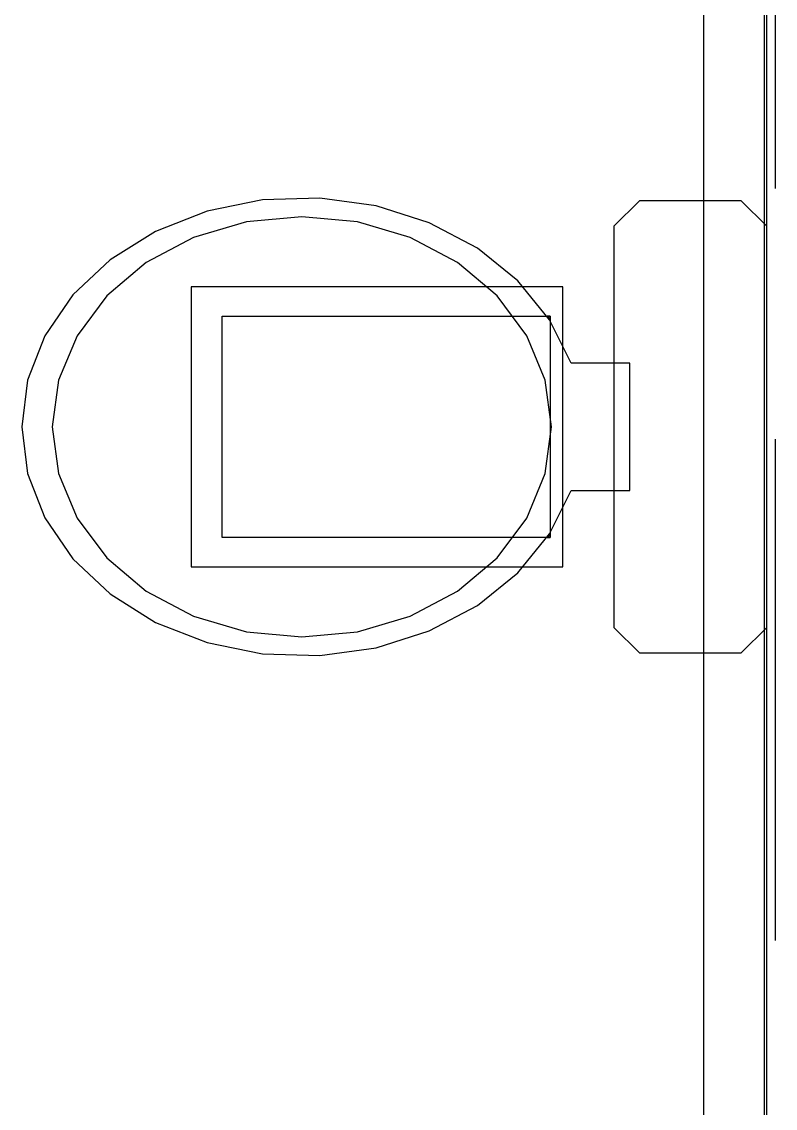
# Model space of a CAD drawing. Extents: x -23.2 to 18.8, y -18.4 to 11.3.
# Drawn here: x -3.067 to -2.315, y -3.466 to -2.382 of the extents above; entities that cross this region are included whole.
import ezdxf

# ---------------------------------------------------------------- set-up
doc = ezdxf.new("R2010")
doc.units = 0
doc.linetypes.add('DASHED', pattern=[0.75, 0.5, -0.25])
for name, color, linetype in [('EJE_MUROS', 8, 'CONTINUOUS'), ('FLOWTERMINAL', 8, 'CONTINUOUS'), ('LOSAS', 3, 'CONTINUOUS'), ('MUROS', 7, 'CONTINUOUS'), ('VIGAS', 5, 'CONTINUOUS')]:
    doc.layers.add(name, color=color, linetype=linetype)

msp = doc.modelspace()

# ---------------------------------------------------------------- linework, layer by layer
at = {"layer": 'EJE_MUROS', "linetype": 'DASHED'}
msp.add_line((-2.3151, -1.2986), (-2.3151, -4.2462), dxfattribs=at)
at = {"layer": 'FLOWTERMINAL'}
for p, q in [((-2.8263, -2.5599, 3.8764), (-2.8816, -2.5711, 3.8764)), ((-2.7694, -2.5581, 3.8764), (-2.8263, -2.5599, 3.8764)), ((-2.7132, -2.5658, 3.8764), (-2.7694, -2.5581, 3.8764)), ((-2.6601, -2.5826, 3.8764), (-2.7132, -2.5658, 3.8764)), ((-2.4506, -2.5608, 4.2383), (-2.476, -2.5862, 4.2383)), ((-2.349, -2.5608, 4.2383), (-2.4506, -2.5608, 4.2383)), ((-2.3236, -2.5862, 4.2383), (-2.349, -2.5608, 4.2383)), ((-2.8816, -2.5711, 3.8764), (-2.933, -2.5913, 3.8764)), ((-2.7871, -2.5767, 3.897), (-2.8425, -2.5819, 3.897)), ((-2.7318, -2.5819, 3.897), (-2.7871, -2.5767, 3.897)), ((-2.8425, -2.5819, 3.897), (-2.8951, -2.5974, 3.897)), ((-2.6791, -2.5974, 3.897), (-2.7318, -2.5819, 3.897)), ((-2.6122, -2.608, 3.8764), (-2.6601, -2.5826, 3.8764)), ((-2.476, -2.5862, 4.2383), (-2.476, -2.9863, 4.2383)), ((-2.3236, -2.9863, 4.2383), (-2.3236, -2.5862, 4.2383)), ((-2.933, -2.5913, 3.8764), (-2.9783, -2.6195, 3.8764)), ((-2.8951, -2.5974, 3.897), (-2.9423, -2.6224, 3.897)), ((-2.6319, -2.6224, 3.897), (-2.6791, -2.5974, 3.897)), ((-2.5717, -2.6407, 3.8764), (-2.6122, -2.608, 3.8764)), ((-2.9783, -2.6195, 3.8764), (-3.0157, -2.6547, 3.8764)), ((-2.9423, -2.6224, 3.897), (-2.9818, -2.6556, 3.897)), ((-2.5925, -2.6556, 3.897), (-2.6319, -2.6224, 3.897)), ((-2.5401, -2.6795, 3.8764), (-2.5717, -2.6407, 3.8764)), ((-3.0157, -2.6547, 3.8764), (-3.0435, -2.6954, 3.8764)), ((-2.5268, -2.6465, 3.5105), (-2.8975, -2.6465, 3.5105)), ((-2.8975, -2.6465, 3.5105), (-2.8975, -2.9259, 3.5105)), ((-2.5268, -2.9259, 3.5105), (-2.5268, -2.6465, 3.5105)), ((-2.9818, -2.6556, 3.897), (-3.0114, -2.6953, 3.897)), ((-2.5629, -2.6953, 3.897), (-2.5925, -2.6556, 3.897)), ((-2.8665, -2.8966, 3.5105), (-2.8665, -2.6759, 3.5105)), ((-2.8665, -2.6759, 3.5105), (-2.5395, -2.6759, 3.5105)), ((-2.5395, -2.6759, 3.8272), (-2.5424, -2.6759, 3.8272)), ((-2.5424, -2.6759, 3.8272), (-2.541, -2.6781, 3.8272)), ((-2.5395, -2.6804, 3.8272), (-2.5395, -2.6759, 3.8272)), ((-2.5395, -2.6759, 3.5105), (-2.5395, -2.8966, 3.5105)), ((-2.541, -2.6781, 3.8272), (-2.5395, -2.6804, 3.8272)), ((-2.5187, -2.7227, 3.8764), (-2.5401, -2.6795, 3.8764)), ((-3.0435, -2.6954, 3.8764), (-3.0607, -2.7398, 3.8764)), ((-3.0114, -2.6953, 3.897), (-3.0298, -2.7396, 3.897)), ((-2.5445, -2.7396, 3.897), (-2.5629, -2.6953, 3.897)), ((-2.4601, -2.7227, 3.8764), (-2.5187, -2.7227, 3.8764)), ((-2.4601, -2.8497, 3.8764), (-2.4601, -2.7227, 3.8764)), ((-3.0607, -2.7398, 3.8764), (-3.0665, -2.7862, 3.8764)), ((-3.0298, -2.7396, 3.897), (-3.0361, -2.7862, 3.897)), ((-2.5382, -2.7862, 3.897), (-2.5445, -2.7396, 3.897)), ((-3.0665, -2.7862, 3.8764), (-3.0607, -2.8326, 3.8764)), ((-3.0361, -2.7862, 3.897), (-3.0298, -2.8329, 3.897)), ((-2.5445, -2.8329, 3.897), (-2.5382, -2.7862, 3.897)), ((-3.0607, -2.8326, 3.8764), (-3.0435, -2.8771, 3.8764)), ((-3.0298, -2.8329, 3.897), (-3.0114, -2.8772, 3.897)), ((-2.5629, -2.8772, 3.897), (-2.5445, -2.8329, 3.897)), ((-2.5401, -2.893, 3.8764), (-2.5187, -2.8497, 3.8764)), ((-2.5187, -2.8497, 3.8764), (-2.4601, -2.8497, 3.8764)), ((-3.0435, -2.8771, 3.8764), (-3.0157, -2.9177, 3.8764)), ((-3.0114, -2.8772, 3.897), (-2.9818, -2.9169, 3.897)), ((-2.5925, -2.9169, 3.897), (-2.5629, -2.8772, 3.897)), ((-2.5717, -2.9317, 3.8764), (-2.5401, -2.893, 3.8764)), ((-2.5395, -2.8921, 3.8272), (-2.541, -2.8943, 3.8272)), ((-2.5395, -2.8966, 3.8272), (-2.5395, -2.8921, 3.8272)), ((-2.5395, -2.8966, 3.5105), (-2.8665, -2.8966, 3.5105)), ((-2.541, -2.8943, 3.8272), (-2.5424, -2.8966, 3.8272)), ((-2.5424, -2.8966, 3.8272), (-2.5395, -2.8966, 3.8272)), ((-3.0157, -2.9177, 3.8764), (-2.9783, -2.9529, 3.8764)), ((-2.9818, -2.9169, 3.897), (-2.9423, -2.9501, 3.897)), ((-2.6319, -2.9501, 3.897), (-2.5925, -2.9169, 3.897)), ((-2.8975, -2.9259, 3.5105), (-2.5268, -2.9259, 3.5105)), ((-2.6122, -2.9645, 3.8764), (-2.5717, -2.9317, 3.8764)), ((-2.9783, -2.9529, 3.8764), (-2.933, -2.9812, 3.8764)), ((-2.9423, -2.9501, 3.897), (-2.8951, -2.975, 3.897)), ((-2.6791, -2.975, 3.897), (-2.6319, -2.9501, 3.897)), ((-2.6601, -2.9898, 3.8764), (-2.6122, -2.9645, 3.8764)), ((-2.8951, -2.975, 3.897), (-2.8425, -2.9905, 3.897)), ((-2.7318, -2.9905, 3.897), (-2.6791, -2.975, 3.897)), ((-2.933, -2.9812, 3.8764), (-2.8816, -3.0014, 3.8764)), ((-2.8425, -2.9905, 3.897), (-2.7871, -2.9958, 3.897)), ((-2.7871, -2.9958, 3.897), (-2.7318, -2.9905, 3.897)), ((-2.7132, -3.0067, 3.8764), (-2.6601, -2.9898, 3.8764)), ((-2.476, -2.9863, 4.2383), (-2.4506, -3.0117, 4.2383)), ((-2.349, -3.0117, 4.2383), (-2.3236, -2.9863, 4.2383)), ((-2.8816, -3.0014, 3.8764), (-2.8263, -3.0126, 3.8764)), ((-2.7694, -3.0144, 3.8764), (-2.7132, -3.0067, 3.8764)), ((-2.4506, -3.0117, 4.2383), (-2.349, -3.0117, 4.2383)), ((-2.8263, -3.0126, 3.8764), (-2.7694, -3.0144, 3.8764))]:
    msp.add_line(p, q, dxfattribs=at)
at = {"layer": 'LOSAS'}
for p, q in [((-2.3262, -1.3162), (-2.3262, -4.1262)), ((-2.3865, -1.3979), (-2.3865, -4.1305))]:
    msp.add_line(p, q, dxfattribs=at)
at = {"layer": 'MUROS'}
msp.add_line((-2.3236, -4.2462), (-2.3236, -1.2986), dxfattribs=at)
at = {"layer": 'VIGAS'}
msp.add_line((-2.3865, -1.3766), (-2.3865, -4.1165), dxfattribs=at)

doc.saveas('drawing.dxf')
